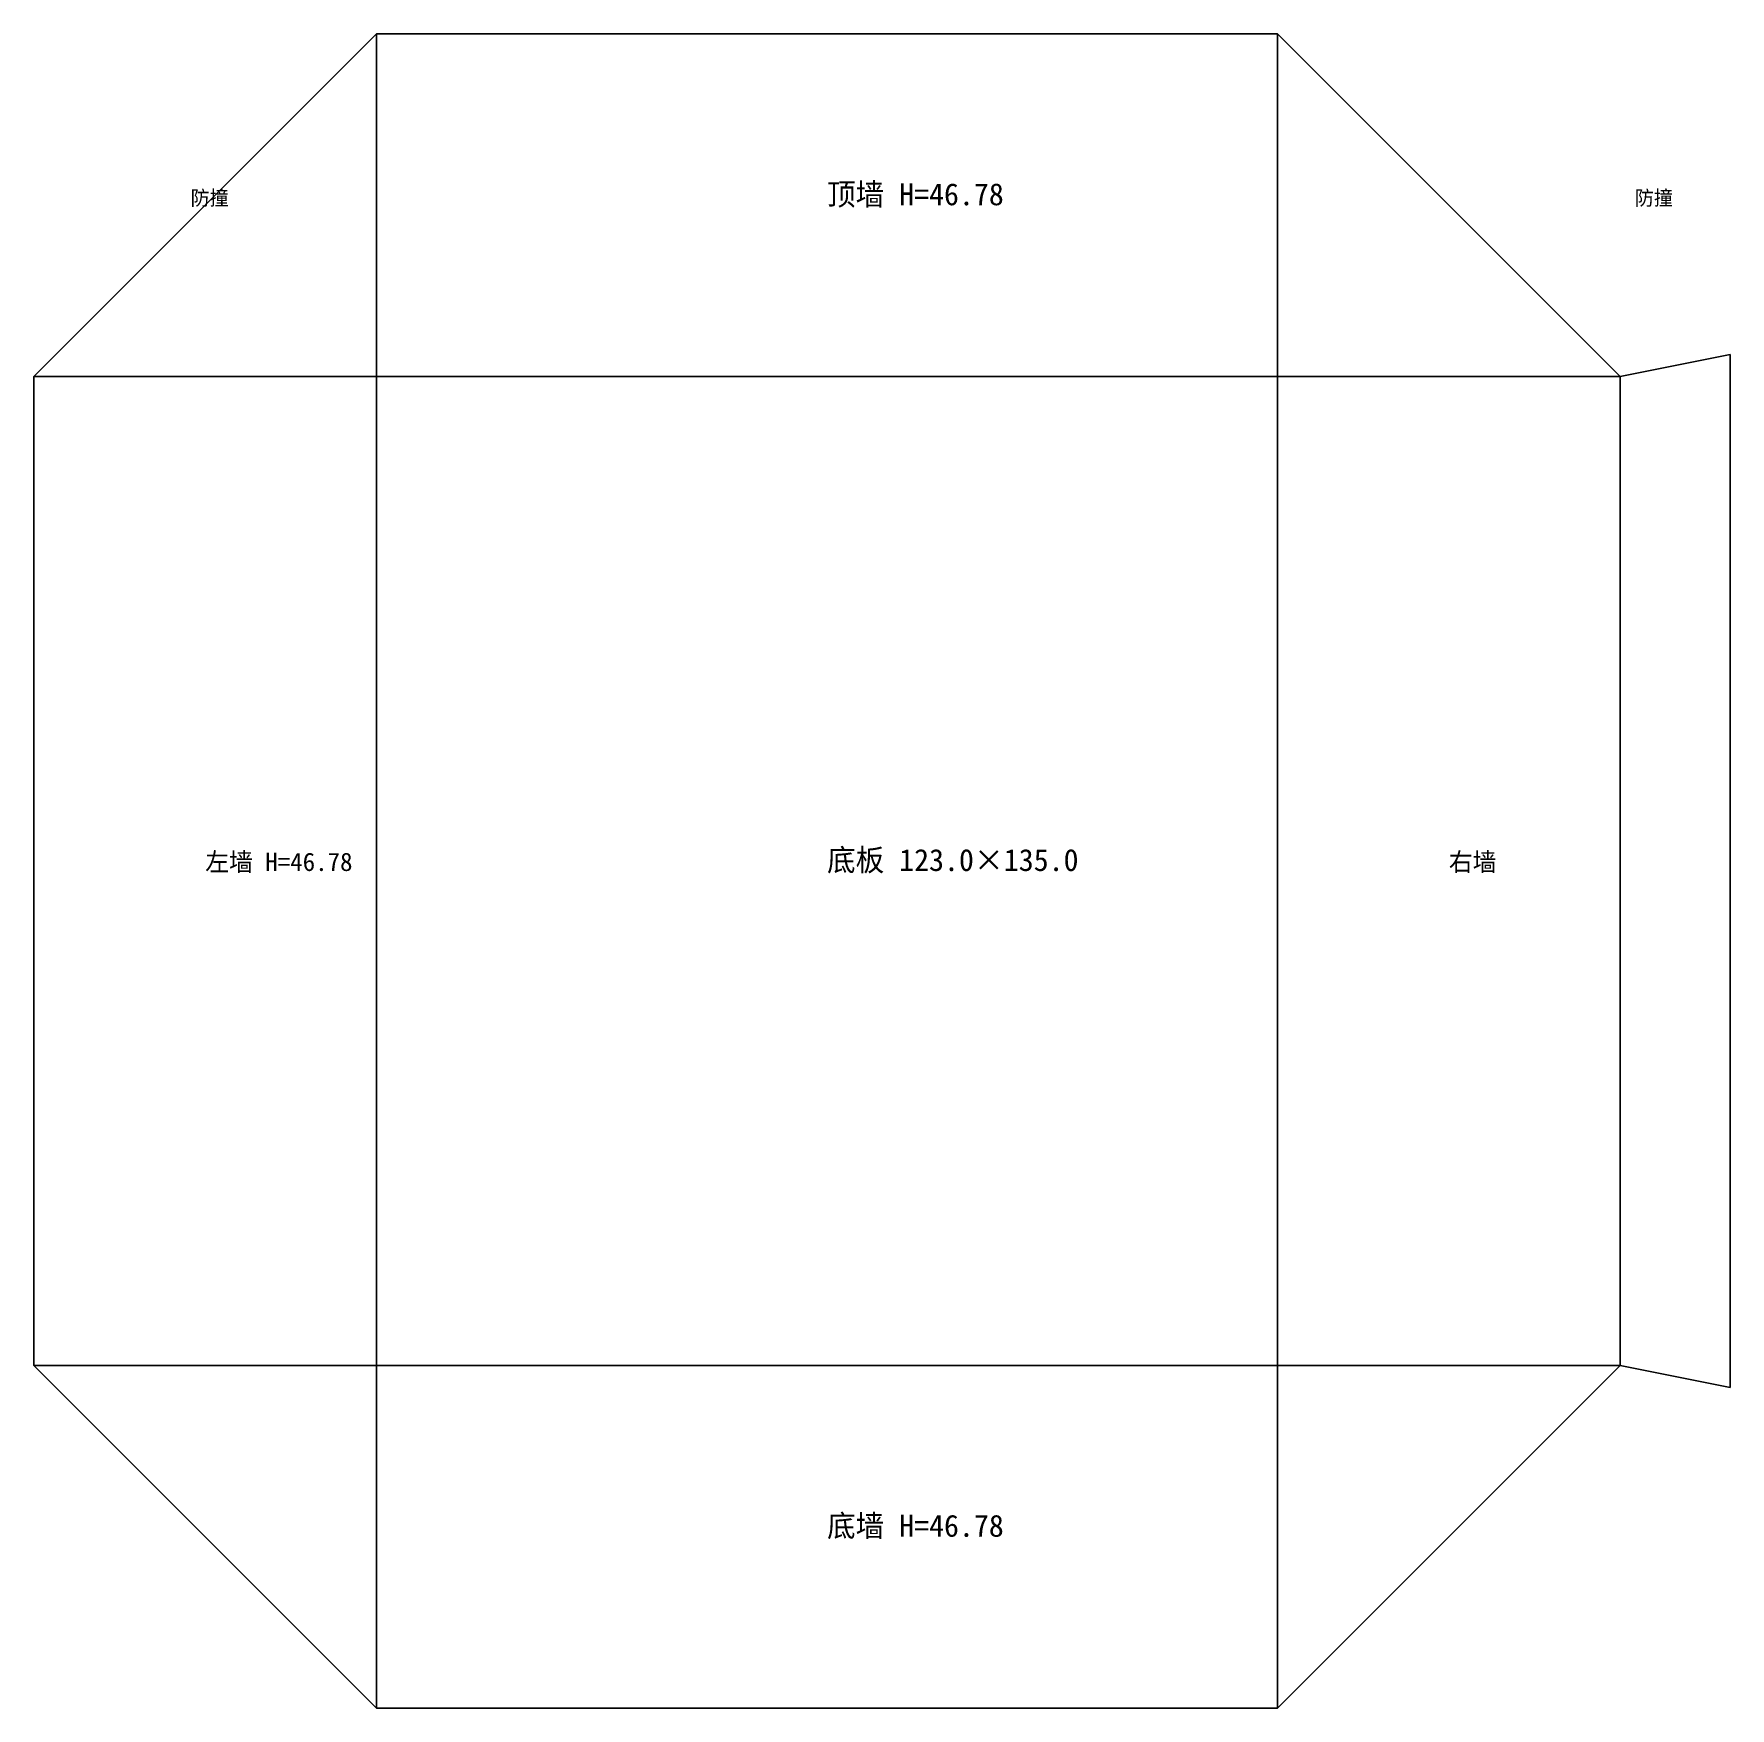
# Model space of a CAD drawing. Header units: metres. Extents: x -47 to 185, y -47 to 182.
import ezdxf

# ---------------------------------------------------------------- set-up
doc = ezdxf.new("R2010")
doc.units = ezdxf.units.M
for name, color, linetype in [('CUT', 1, 'Continuous'), ('DIM', 3, 'Continuous'), ('SCORE', 3, 'Continuous')]:
    doc.layers.add(name, color=color, linetype=linetype)

msp = doc.modelspace()

# ---------------------------------------------------------------- linework, layer by layer
at = {"layer": 'CUT'}
for p, q in [((0, 181.78), (-46.78, 135)), ((123, 181.78), (0, 181.78)), ((0, 181.78), (0, 135)), ((123, 135), (123, 181.78)), ((123, 181.78), (169.78, 135)), ((184.78, 138), (169.78, 135)), ((184.78, -3), (184.78, 138)), ((0, 135), (-46.78, 135)), ((-46.78, 135), (-46.78, 0)), ((-46.78, 135), (0, 135)), ((0, 135), (123, 135)), ((0, 0), (0, 135)), ((123, 0), (123, 135)), ((123, 135), (169.78, 135)), ((169.78, 135), (123, 135)), ((169.78, 135), (169.78, 0)), ((-46.78, 0), (0, 0)), ((0, -46.78), (-46.78, 0)), ((-46.78, 0), (0, 0)), ((0, 0), (123, 0)), ((0, -46.78), (0, 0)), ((123, 0), (123, -46.78)), ((169.78, 0), (123, 0)), ((123, -46.78), (169.78, 0)), ((169.78, 0), (123, 0)), ((169.78, 0), (184.78, -3)), ((123, -46.78), (0, -46.78))]:
    msp.add_line(p, q, dxfattribs=at)
at = {"layer": 'SCORE'}
for p, q in [((123, 135), (0, 135)), ((0, 135), (0, 0)), ((123, 0), (123, 135)), ((169.78, 0), (169.78, 135)), ((0, 0), (123, 0))]:
    msp.add_line(p, q, dxfattribs=at)

# ---------------------------------------------------------------- texts
at = {"layer": 'DIM'}
for s, height, p in [('防撞', 2, (-25.39, 158.39)), ('顶墙 H=46.78', 3, (61.5, 158.39)), ('防撞', 2, (171.78, 158.39)), ('左墙 H=46.78', 2.5, (-23.39, 67.5)), ('底板 123.0×135.0', 3, (61.5, 67.5)), ('右墙', 2.5, (146.39, 67.5)), ('底墙 H=46.78', 3, (61.5, -23.39))]:
    msp.add_text(s, height=height, dxfattribs=at).set_placement(p)

doc.saveas('drawing.dxf')
